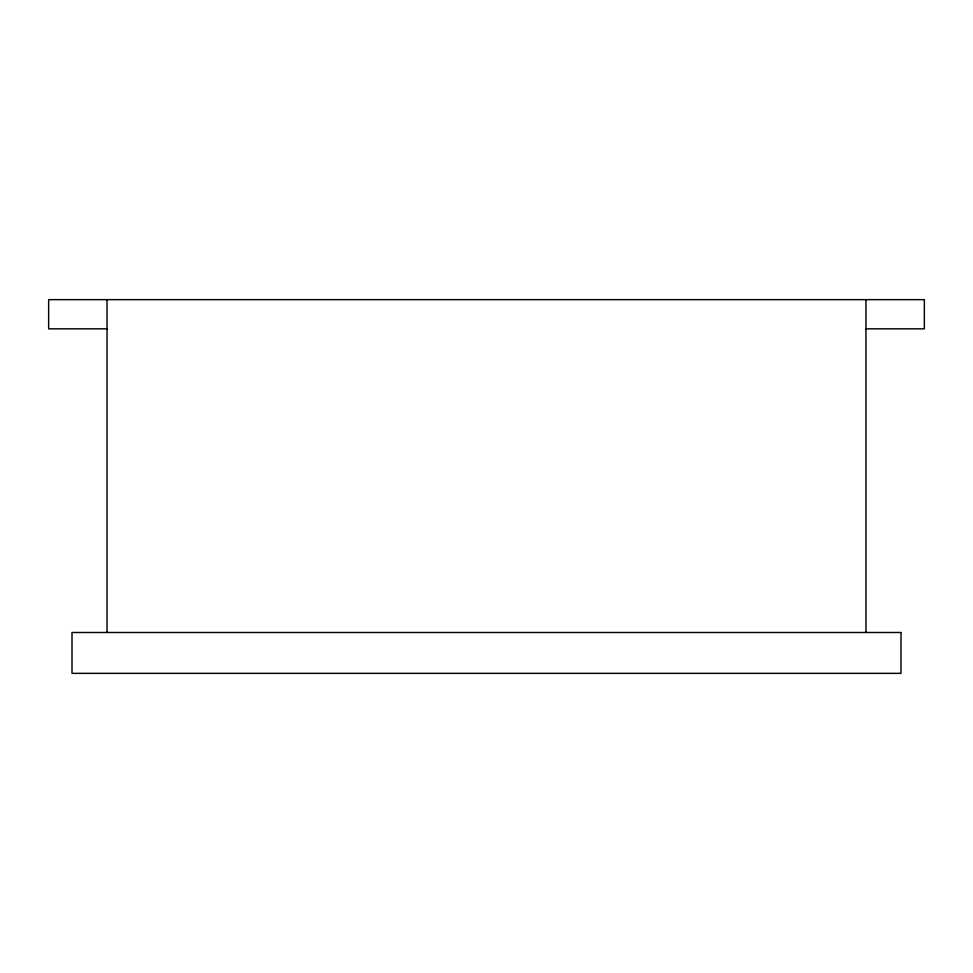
<?xml version="1.0" encoding="UTF-8"?>
<svg xmlns="http://www.w3.org/2000/svg" width="973" height="973" viewBox="0 0 973 973"><rect width="100%" height="100%" fill="white"/><g stroke="black" fill="none" stroke-linecap="round" stroke-linejoin="round"><path stroke-width="1.46" d="M107.03 328.838L48.65 328.838L48.65 299.648L924.35 299.648L924.35 328.838L865.97 328.838M865.97 299.648L865.97 632.486M107.03 299.648L107.03 632.486M900.998 632.486L72.002 632.486L72.002 673.352L900.998 673.352L900.998 632.486"/></g></svg>
